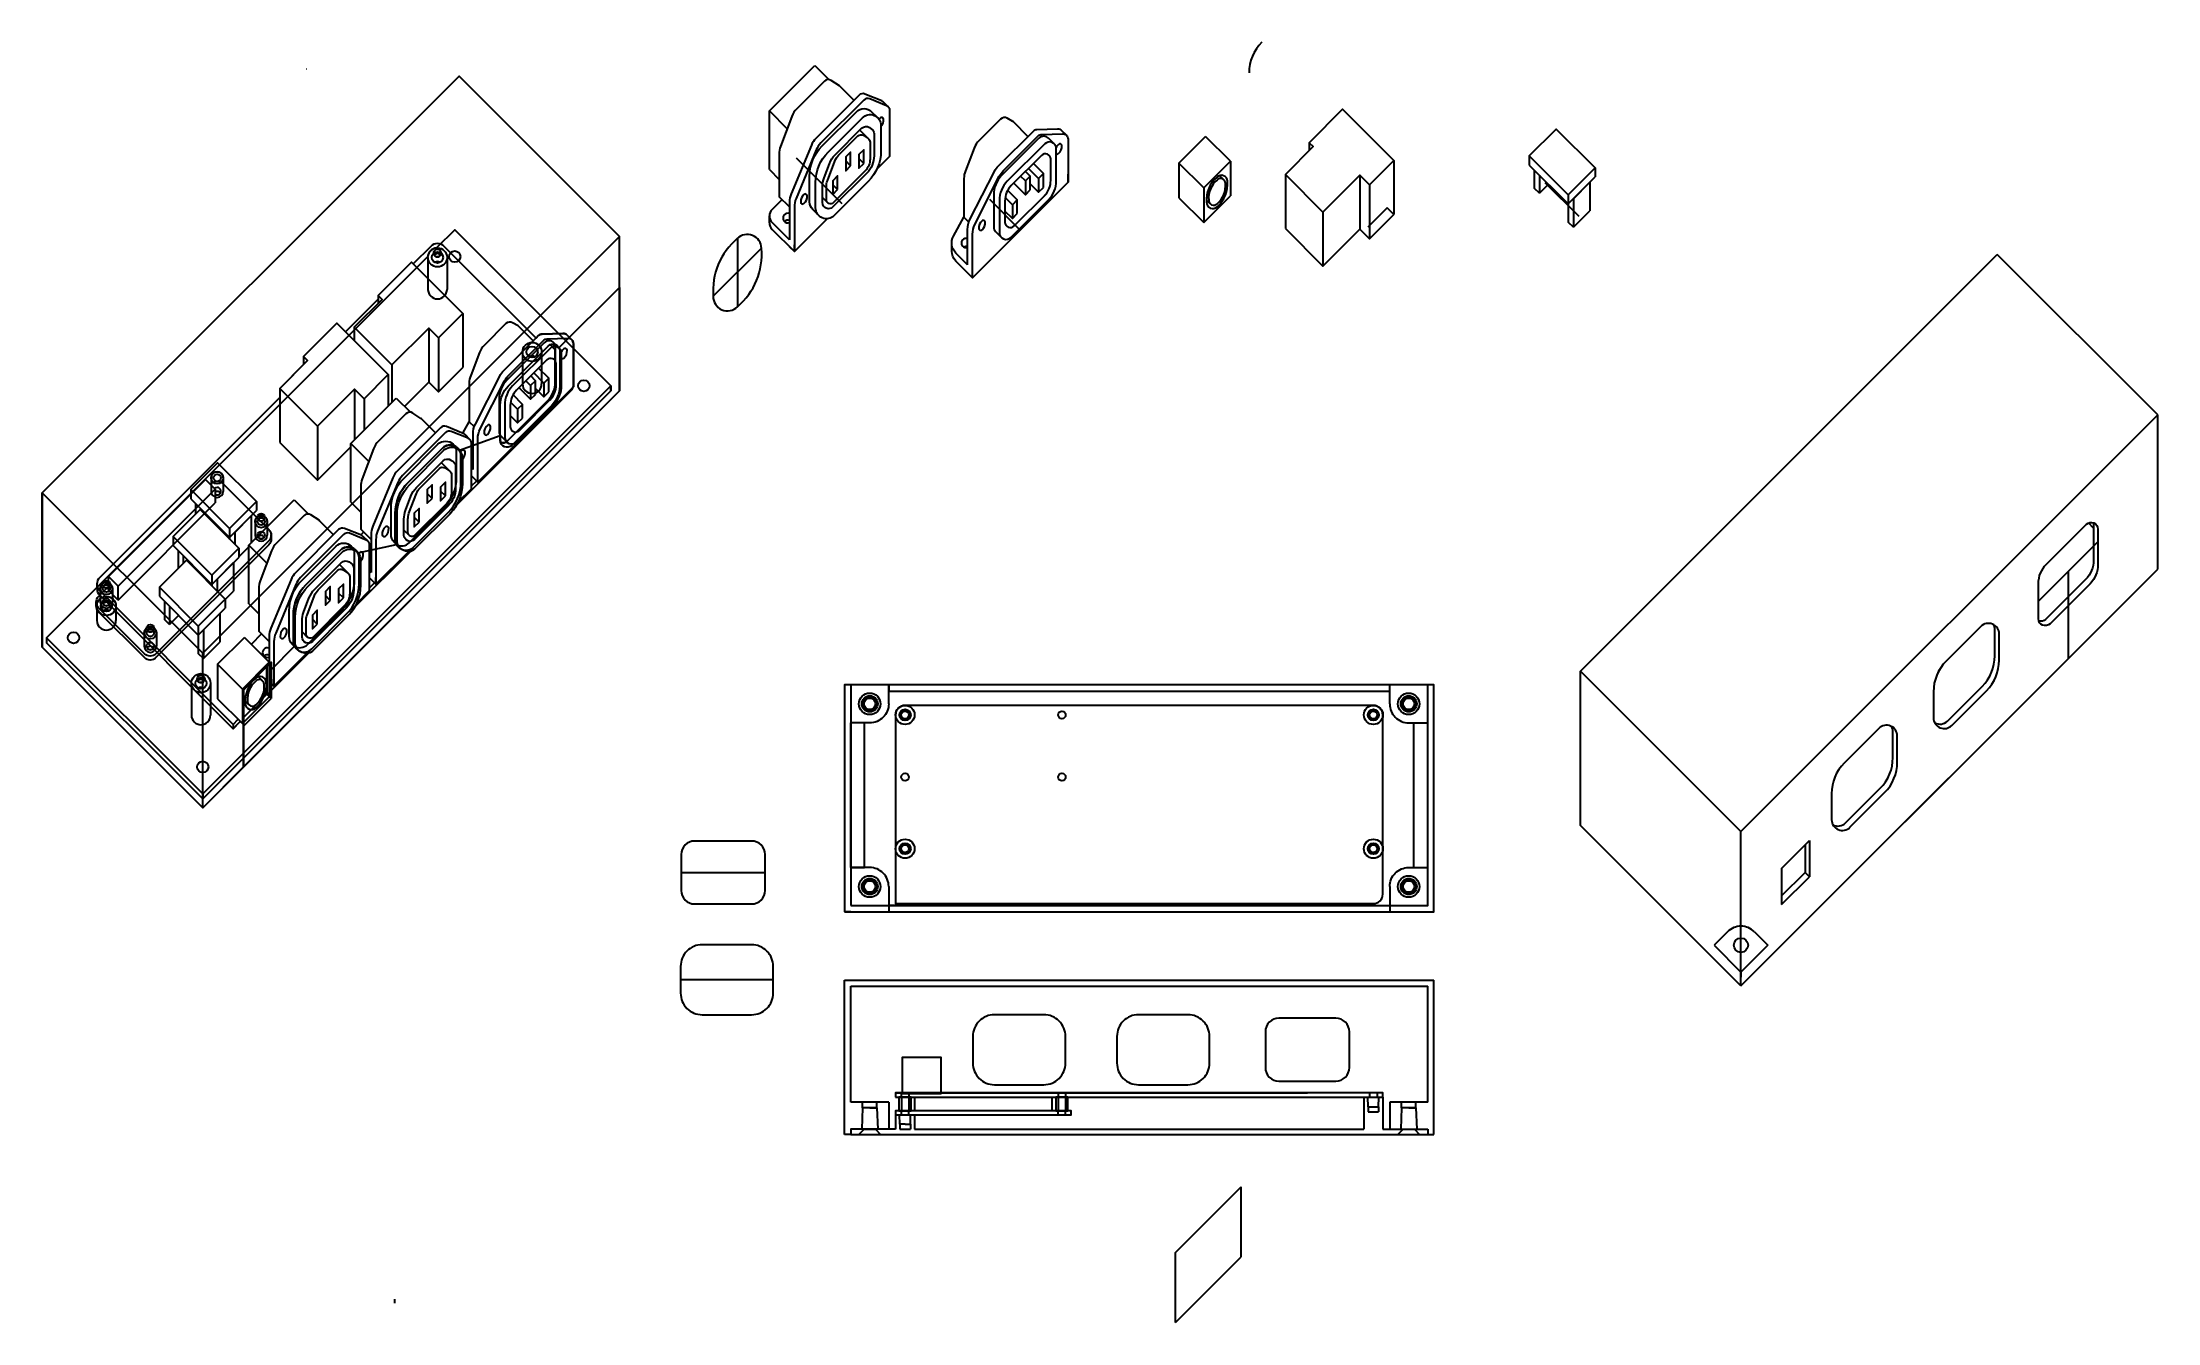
# Model space of a CAD drawing. Header units: inches. Extents: x -2.8 to 28, y -8.7 to 9.9.
import ezdxf

# ---------------------------------------------------------------- set-up
doc = ezdxf.new("R2010")
doc.units = ezdxf.units.IN
doc.header["$MEASUREMENT"] = 0
for name, color, linetype, true_color in [('Back Intersection', 7, 'Continuous', 0x713205), ('Enclosure Bottom Outline', 7, 'Continuous', 0x00175c), ('Enclosure Top', 7, 'Continuous', 0xf2fe9a), ('Enclosure Top Outline', 7, 'Continuous', 0xc0d902), ('Enclosure Top Outline Back', 7, 'Continuous', 0x8a9d02), ('Front Intersection', 7, 'Continuous', 0xdc5004), ('PCB Front', 7, 'Continuous', 0xfac2f4), ('PCB Outline', 7, 'Continuous', 0x750000), ('RPi Outline', 7, 'Continuous', 0x2a0038), ('Spacers', 7, 'Continuous', 0x9ee5fa), ('Spacers Outline', 7, 'Continuous', 0x0ba6d5)]:
    doc.layers.add(name, color=color, linetype=linetype, true_color=true_color)
for name, color, linetype in [('Components', 2, 'Continuous'), ('Enclosure Bottom', 160, 'Continuous'), ('PCB Back', 1, 'Continuous'), ('RPi', 202, 'Continuous')]:
    doc.layers.add(name, color=color, linetype=linetype)

msp = doc.modelspace()

# ---------------------------------------------------------------- linework, layer by layer
at = {"layer": 'Back Intersection'}
msp.add_lwpolyline([(0.15, 0.1), (0.15, -0.621), (0.15, 0.1), (0.491, 0.441), (0.491, 0.841), (0.554, 0.904), (0.554, 0.795), (0.895, 1.138), (0.896, 1.135, 0.331416), (1.082, 1.162), (1.587, 1.667, 0.198912), (1.771, 2.113), (1.771, 2.493, 0.119138), (1.754, 2.564), (1.818, 2.501), (2.381, 2.62, 0.331416), (2.567, 2.647), (3.072, 3.152, 0.198912), (3.256, 3.598), (3.256, 3.978, 0.124309), (3.237, 4.052, -0.009107), (3.242, 4.049), (3.298, 3.993), (3.893, 4.209), (3.893, 4.135, 0.077234), (3.898, 4.105, 0.280454), (3.997, 4.129), (4.58, 4.712, 0.198912), (4.695, 4.99), (4.695, 5.459), (4.621, 5.533, -0.220134), (4.703, 5.532), (4.749, 5.486), (5.63, 6.367), (5.63, 4.859), (0.15, -0.621)], format="xyb", dxfattribs=at)
at = {"layer": 'Components'}
for p, q in [((7.814, 8.939), (8.475, 9.601)), ((8.475, 9.601), (8.681, 9.395)), ((9.047, 9.094), (8.847, 9.294)), ((7.814, 8.939), (8.075, 8.678)), ((7.814, 8.084), (7.814, 8.939)), ((9.548, 8.998), (9.478, 9.068)), ((9.132, 8.659), (9.269, 8.522)), ((9.393, 8.839), (9.305, 8.927)), ((11.583, 8.567), (11.378, 8.773)), ((12.144, 8.584), (12.073, 8.655)), ((9.571, 8.28), (9.571, 8.38)), ((11.967, 8.458), (11.883, 8.541)), ((13.782, 8.178), (14.172, 8.567)), ((14.534, 8.205), (14.172, 8.567)), ((15.68, 8.476), (15.68, 8.36)), ((7.814, 8.084), (7.958, 7.94)), ((8.875, 7.584), (8.21, 8.249)), ((8.998, 8.138), (8.928, 8.209)), ((9.191, 8.174), (9.12, 8.245)), ((11.615, 7.989), (11.547, 8.058)), ((11.737, 7.954), (11.59, 8.101)), ((11.807, 8.025), (11.661, 8.172)), ((12.167, 7.9), (12.167, 8.018)), ((14.144, 7.816), (13.782, 8.178)), ((13.782, 8.178), (13.782, 7.674)), ((14.144, 7.816), (14.534, 8.205)), ((14.534, 8.205), (14.534, 7.701)), ((16.915, 8.215), (16.915, 7.427)), ((18.888, 8.282), (18.888, 8.149)), ((18.888, 8.149), (19.454, 7.584)), ((18.964, 7.808), (18.964, 8.073)), ((19.846, 8.109), (19.846, 7.976)), ((8.809, 7.792), (8.738, 7.863)), ((11.426, 7.643), (11.287, 7.781)), ((11.545, 7.718), (11.376, 7.887)), ((11.545, 7.918), (11.476, 7.987)), ((11.737, 7.754), (11.615, 7.876)), ((14.144, 7.816), (14.144, 7.312)), ((14.441, 7.931), (14.375, 7.997)), ((15.334, 8.014), (15.334, 7.226)), ((16.42, 8.003), (16.42, 7.215)), ((16.561, 7.861), (16.561, 7.073)), ((19.035, 7.738), (18.964, 7.808)), ((19.035, 8.003), (19.035, 7.738)), ((19.035, 7.738), (19.168, 7.87)), ((19.615, 7.398), (19.12, 7.893)), ((19.454, 7.584), (19.846, 7.976)), ((19.454, 7.717), (19.454, 7.584)), ((19.53, 7.66), (19.77, 7.9)), ((19.77, 7.9), (19.77, 7.483)), ((7.815, 7.308), (7.815, 7.408)), ((7.855, 7.503), (7.999, 7.648)), ((8.108, 7.539), (7.958, 7.689)), ((8.108, 7.539), (7.958, 7.689)), ((8.534, 7.413), (8.446, 7.501)), ((8.588, 7.678), (8.663, 7.602)), ((11.471, 7.203), (11.025, 7.649)), ((11.355, 7.372), (11.247, 7.48)), ((11.355, 7.572), (11.251, 7.676)), ((13.782, 7.674), (14.144, 7.312)), ((14.144, 7.312), (14.534, 7.701)), ((14.237, 7.587), (14.184, 7.64)), ((15.882, 7.465), (15.882, 6.677)), ((16.816, 7.526), (16.533, 7.243)), ((16.915, 7.427), (16.816, 7.526)), ((19.459, 7.313), (19.459, 7.589)), ((19.53, 7.66), (19.53, 7.243)), ((19.53, 7.243), (19.77, 7.483)), ((8.108, 7.058), (7.855, 7.312)), ((8.179, 6.888), (7.855, 7.212)), ((10.65, 7.391), (10.722, 7.318)), ((11.195, 7.096), (11.112, 7.18)), ((19.53, 7.243), (19.459, 7.313)), ((6.996, 6.238), (7.703, 6.945)), ((7.35, 7.086), (7.35, 6.086)), ((8.108, 6.958), (8.179, 6.888)), ((8.179, 6.888), (8.108, 6.958)), ((8.179, 6.888), (8.179, 6.988)), ((10.472, 6.896), (10.472, 7.014))]:
    msp.add_line(p, q, dxfattribs=at)
for points in [[(8.847, 9.294, 0.051489), (8.835, 9.304), (8.715, 9.382, 0.35515), (8.616, 9.372), (8.215, 8.971, 0.106686), (8.143, 8.859), (7.978, 8.422, 0.090309), (7.958, 8.311), (7.958, 7.689)], [(9.478, 9.068, 0.100068), (9.452, 9.086), (9.207, 9.185, 0.301643), (9.121, 9.168), (8.495, 8.542, 0.098221), (8.427, 8.44), (8.133, 7.732, 0.098762), (8.108, 7.611), (8.108, 7.058)], [(9.38, 8.088), (9.571, 8.28), (9.571, 8.942, 0.305052), (9.522, 9.015), (9.277, 9.115, 0.301643), (9.192, 9.097), (8.566, 8.472, 0.098221), (8.498, 8.37), (8.203, 7.661, 0.098762), (8.179, 7.54), (8.179, 6.888), (8.658, 7.367)], [(8.446, 7.501, -0.198912), (8.399, 7.612), (8.399, 7.983, -0.198912), (8.584, 8.429), (9.082, 8.927, -0.414214), (9.305, 8.927, -0.414214)], [(9.44, 8.727), (9.44, 8.356, -0.198912), (9.255, 7.911), (8.757, 7.413, -0.668179), (8.488, 7.524), (8.488, 7.895, -0.198912), (8.672, 8.34), (9.171, 8.839, -0.665823), (9.44, 8.728)], [(9.234, 8.031), (8.741, 7.539, -0.668179), (8.588, 7.602), (8.588, 7.836, -0.090309), (8.611, 7.963), (8.689, 8.17, -0.106686), (8.771, 8.298), (9.159, 8.686, -0.35515), (9.272, 8.698), (9.299, 8.68, -0.252993), (9.34, 8.605), (9.34, 8.286, -0.198912), (9.234, 8.031)], [(9.432, 8.836, 0.052585), (9.412, 8.816, 0.052585)], [(9.44, 8.71, 0.22357), (9.479, 8.817, 0.659306), (9.432, 8.836)], [(11.378, 8.773, 0.066556), (11.361, 8.786), (11.279, 8.832, 0.33833), (11.184, 8.82), (10.871, 8.506, 0.104018), (10.8, 8.398), (10.671, 8.066, 0.092971), (10.65, 7.952), (10.65, 7.391)], [(10.704, 6.696), (10.704, 7.213, -0.118087), (10.738, 7.355), (11.095, 8.057, -0.078971), (11.153, 8.137), (11.661, 8.645, -0.190563), (11.714, 8.668), (12.015, 8.678, -0.207289), (12.073, 8.655)], [(11.883, 8.541, 0.414214), (11.743, 8.541), (11.198, 7.996, 0.198912), (11.083, 7.717), (11.083, 7.25, 0.198912), (11.112, 7.18, 0.198912)], [(12.027, 8.451, 0.103171), (11.994, 8.408, 0.103171)], [(11.996, 8.313, 0.321019), (12.028, 8.318, 0.243385), (12.075, 8.432, 0.659306), (12.027, 8.451)], [(11.823, 7.704, 0.198912), (11.915, 7.926), (11.915, 8.235, 0.668179), (11.78, 8.291), (11.339, 7.85, 0.198912), (11.247, 7.628), (11.247, 7.318, 0.668179), (11.382, 7.263), (11.856, 7.736)], [(8.318, 7.722, 0.240938), (8.271, 7.61, 0.676723), (8.318, 7.589, 0.243385), (8.365, 7.703, 0.659306), (8.318, 7.722)], [(12.167, 7.9), (10.775, 6.507), (10.532, 6.75, -0.198912), (10.472, 6.896, -0.198912)], [(14.338, 7.974, 0.240938), (14.185, 7.609, 0.676723), (14.339, 7.543, 0.243385), (14.491, 7.913, 0.659306), (14.337, 7.974)], [(14.338, 7.932, 0.240938), (14.216, 7.64, 0.676723), (14.339, 7.587, 0.243385), (14.461, 7.883, 0.659306), (14.338, 7.932)], [(7.347, 7.078, 0.240938), (6.996, 6.238, 0.676723), (7.35, 6.086, 0.243385), (7.7, 6.936, 0.659306), (7.346, 7.078)], [(10.704, 6.696), (10.532, 6.868, -0.333649), (10.497, 7.114), (10.65, 7.391)], [(10.914, 7.338, 0.240938), (10.867, 7.225, 0.676723), (10.914, 7.205, 0.243385), (10.961, 7.319, 0.659306), (10.913, 7.337)]]:
    msp.add_lwpolyline(points, format="xyb", dxfattribs=at)
for points in [[(16.561, 7.861), (16.915, 8.215), (16.167, 8.963), (15.68, 8.476), (15.738, 8.418), (15.334, 8.014), (15.882, 7.465), (16.42, 8.003)], [(19.454, 7.717), (18.888, 8.282), (19.281, 8.675), (19.846, 8.109)], [(8.998, 8.138), (8.998, 8.338), (8.928, 8.268), (8.928, 8.068)], [(9.191, 8.174), (9.191, 8.374), (9.12, 8.304), (9.12, 8.104)], [(11.807, 7.825), (11.807, 8.025), (11.737, 7.954), (11.737, 7.754)], [(8.809, 7.792), (8.809, 7.992), (8.738, 7.922), (8.738, 7.722)], [(11.615, 7.789), (11.615, 7.989), (11.545, 7.918), (11.545, 7.718)], [(11.426, 7.443), (11.426, 7.643), (11.355, 7.572), (11.355, 7.372)]]:
    msp.add_lwpolyline(points, close=True, dxfattribs=at)
for points in [[(9.282, 8.485), (9.282, 8.236, -0.198912), (9.212, 8.066), (8.748, 7.602, -0.668179), (8.645, 7.645), (8.645, 7.837, -0.090309), (8.661, 7.922), (8.769, 8.208, -0.106686), (8.824, 8.293), (9.106, 8.575, -0.35515), (9.181, 8.583), (9.255, 8.535, -0.252993)], [(11.785, 8.597), (12.085, 8.607, -0.42367), (12.167, 8.528), (12.167, 7.9), (10.775, 6.507), (10.775, 7.142, -0.118087), (10.809, 7.284), (11.165, 7.986, -0.078971), (11.223, 8.066), (11.732, 8.574, -0.190563)], [(11.996, 7.92), (11.996, 8.388, 0.668179), (11.827, 8.458), (11.282, 7.913, 0.198912), (11.166, 7.634), (11.166, 7.166, 0.668179), (11.335, 7.096), (11.88, 7.641, 0.198912)]]:
    msp.add_lwpolyline(points, format="xyb", close=True, dxfattribs=at)
for points in [[(8.661, 7.922), (8.769, 8.208)], [(15.334, 7.226), (15.882, 6.677), (16.42, 7.215), (16.561, 7.073), (16.915, 7.427)]]:
    msp.add_lwpolyline(points, dxfattribs=at)
for centre, radius, start, end in [((7.95, 7.408), 0.135, 135, 225), ((8.083, 7.377), 0.0695, 68.5142, 291.4858), ((7.95, 7.308), 0.135, 180, 225), ((8.083, 7.277), 0.0695, 68.5142, 133.993), ((10.679, 7.014), 0.067, 67.6702, 292.3298), ((10.679, 6.896), 0.067, 67.6702, 118.2855)]:
    msp.add_arc(centre, radius, start, end, dxfattribs=at)
at = {"layer": 'Enclosure Bottom'}
for p, q in [((2.839, 6.804), (2.839, 6.338)), ((3.117, 6.804), (3.117, 6.338)), ((4.218, 5.426), (4.218, 4.96)), ((4.496, 5.426), (4.496, 4.96)), ((5.503, 4.934), (5.503, 4.859)), ((-0.443, -1.086), (5.503, 4.859)), ((0.469, 4.448), (-2.717, 1.263)), ((-1.986, 1.725), (-1.986, 1.513)), ((-1.708, 1.725), (-1.708, 1.513)), ((-2.717, 1.263), (-2.717, 1.188)), ((-2.717, 1.188), (-0.443, -1.086)), ((-0.607, 0.6), (-0.607, 0.134)), ((-0.329, 0.6), (-0.329, 0.134)), ((13.505, 0.576), (9, 0.576)), ((-0.443, -1.011), (-0.443, -1.086)), ((9.654, -2.64), (9.554, -2.64)), ((16.477, -5.434), (16.477, -5.9)), ((16.477, -5.434), (16.755, -5.434)), ((16.539, -5.571), (16.534, -5.434)), ((16.693, -5.571), (16.697, -5.434)), ((16.755, -5.434), (16.755, -5.9)), ((9.653, -5.688), (9.653, -5.9)), ((9.653, -5.688), (9.931, -5.688)), ((9.715, -5.825), (9.71, -5.688)), ((9.792, -5.825), (9.715, -5.825)), ((9.715, -5.825), (9.715, -5.9)), ((9.792, -5.825), (9.869, -5.825)), ((9.869, -5.825), (9.873, -5.688)), ((9.869, -5.825), (9.869, -5.9)), ((9.931, -5.688), (9.931, -5.9)), ((16.539, -5.571), (16.539, -5.646)), ((16.539, -5.571), (16.693, -5.571)), ((16.539, -5.646), (16.693, -5.646)), ((16.693, -5.571), (16.693, -5.646)), ((9.194, -5.9), (9.119, -5.975)), ((9.119, -5.975), (9.434, -5.975)), ((9.119, -5.975), (9.434, -5.975)), ((9.194, -5.9), (9.359, -5.9)), ((9.359, -5.9), (9.434, -5.975)), ((9.715, -5.9), (9.869, -5.9)), ((9.931, -5.9), (16.477, -5.9)), ((16.755, -5.9), (17.408, -5.9)), ((17.048, -5.9), (16.973, -5.975)), ((16.973, -5.975), (17.288, -5.975)), ((17.213, -5.9), (17.288, -5.975)), ((17.408, -5.9), (17.408, -5.975))]:
    msp.add_line(p, q, dxfattribs=at)
for points in [[(2.84, 6.819), (-2.717, 1.263), (-0.443, -1.011), (5.503, 4.934), (3.229, 7.208), (2.964, 6.943)], [(9.653, -5.9), (9, -5.9), (9, -5.975), (17.408, -5.975)]]:
    msp.add_lwpolyline(points, dxfattribs=at)
msp.add_lwpolyline([(9, -2.64), (17.408, -2.64), (17.408, 0.576), (9, 0.576)], close=True, dxfattribs=at)
for centre, radius in [((2.978, 6.804), 0.139), ((2.978, 6.804), 0.0815), ((3.229, 6.816), 0.0825), ((4.357, 5.426), 0.139), ((4.357, 5.426), 0.0815), ((5.111, 4.934), 0.0825), ((-1.847, 1.725), 0.139), ((-1.847, 1.725), 0.0815), ((-2.325, 1.263), 0.0825), ((-0.468, 0.6), 0.139), ((-0.468, 0.6), 0.0815), ((9.277, 0.299), 0.157), ((9.277, 0.299), 0.0825), ((17.131, 0.299), 0.157), ((17.131, 0.299), 0.0825), ((9.792, 0.138), 0.139), ((9.792, 0.138), 0.0815), ((9.792, 0.138), 0.077), ((9.792, 0.138), 0.076), ((16.616, 0.138), 0.139), ((16.616, 0.138), 0.0815), ((16.616, 0.138), 0.077), ((-0.443, -0.62), 0.0825), ((9.792, -1.812), 0.139), ((9.792, -1.812), 0.0815), ((9.792, -1.812), 0.077), ((16.616, -1.812), 0.139), ((16.616, -1.812), 0.0815), ((16.616, -1.812), 0.077), ((9.277, -2.363), 0.157), ((9.277, -2.363), 0.0825), ((17.131, -2.363), 0.157), ((17.131, -2.363), 0.0825)]:
    msp.add_circle(centre, radius, dxfattribs=at)
for centre, radius, start, end in [((2.978, 6.667), 0.077, 58.8487, 121.1513), ((2.978, 6.338), 0.139, 180, 360), ((4.357, 5.289), 0.077, 58.8487, 121.1513), ((4.357, 4.96), 0.139, 180, 360), ((-1.847, 1.588), 0.077, 58.8487, 121.1513), ((-1.847, 1.513), 0.139, 180, 0), ((-0.468, 0.463), 0.077, 58.8487, 121.1513), ((-0.468, 0.134), 0.139, 180, 360)]:
    msp.add_arc(centre, radius, start, end, dxfattribs=at)
at = {"layer": 'Enclosure Bottom Outline'}
msp.add_line((0.469, 4.448), (-2.717, 1.263), dxfattribs=at)
msp.add_lwpolyline([(-0.443, -1.086), (5.503, 4.859), (5.503, 4.934), (3.229, 7.208), (2.964, 6.943, 0.353274), (2.84, 6.819), (-2.717, 1.263), (-2.717, 1.188)], format="xyb", close=True, dxfattribs=at)
for centre in [(3.229, 6.816), (5.111, 4.934), (-2.325, 1.263), (-0.443, -0.62)]:
    msp.add_circle(centre, 0.0825, dxfattribs=at)
at = {"layer": 'Enclosure Top'}
for p, q in [((-2.78, 3.374), (3.292, 9.447)), ((5.63, 7.109), (3.292, 9.447)), ((-0.443, 1.036), (5.63, 7.109)), ((5.63, 4.859), (5.63, 7.109)), ((19.635, 0.776), (25.708, 6.848)), ((28.045, 4.511), (25.708, 6.848)), ((4.695, 5.459), (4.621, 5.533)), ((-0.443, -1.214), (5.63, 4.859)), ((21.972, -1.562), (28.045, 4.511)), ((28.045, 2.261), (28.045, 4.511)), ((4.326, 3.555), (-0.443, -1.214)), ((-0.443, 1.036), (-2.78, 3.374)), ((-2.78, 1.124), (-2.78, 3.374)), ((27.11, 2.86), (27.036, 2.935)), ((21.972, -3.812), (28.045, 2.261)), ((-0.443, -1.214), (-2.78, 1.124)), ((-0.443, -1.214), (-0.443, 1.036)), ((0.15, 0.5), (0.554, 0.904)), ((0.491, 0.841), (0.491, 0.441)), ((0.554, 0.904), (0.554, 0.377)), ((21.972, -1.562), (19.635, 0.776)), ((19.635, -1.474), (19.635, 0.776)), ((0.15, 0.5), (0.15, -0.027)), ((0.15, 0.1), (0.491, 0.441)), ((0.15, -0.027), (0.554, 0.377)), ((0.554, 0.377), (0.491, 0.441)), ((9.554, 0.576), (9.277, 0.576)), ((9.554, 0.299), (9.554, 0.576)), ((9.554, 0.576), (9.554, 0.486)), ((9.554, 0.486), (16.854, 0.486)), ((16.854, 0.299), (16.854, 0.576)), ((17.498, 0.576), (17.408, 0.576)), ((9, -2.086), (9, 0.022)), ((9.2, -2.086), (9.2, 0.022)), ((17.208, -2.086), (17.208, 0.022)), ((17.408, -2.086), (17.408, 0.022)), ((-0.443, -1.011), (-0.443, -1.086)), ((21.972, -3.812), (19.635, -1.474)), ((21.972, -3.812), (21.972, -1.562)), ((22.565, -2.098), (22.97, -1.694)), ((22.906, -1.758), (22.906, -2.157)), ((22.97, -1.694), (22.97, -2.221)), ((9, -2.086), (9.2, -2.086)), ((22.565, -2.098), (22.565, -2.625)), ((22.565, -2.498), (22.906, -2.157)), ((22.97, -2.221), (22.906, -2.157)), ((6.528, -2.158), (7.752, -2.158)), ((9.554, -2.363), (9.554, -2.64)), ((16.854, -2.363), (16.854, -2.64)), ((22.565, -2.625), (22.97, -2.221)), ((9, -2.73), (8.91, -2.73)), ((9.554, -2.64), (16.854, -2.64)), ((9.554, -2.64), (9.554, -2.73)), ((16.854, -2.64), (16.854, -2.73)), ((22.168, -3.022), (22.364, -3.218)), ((21.581, -3.218), (21.972, -3.61)), ((22.364, -3.218), (21.972, -3.61)), ((21.972, -3.61), (21.972, -3.685)), ((7.871, -3.721), (6.521, -3.721)), ((8.91, -5.975), (8.91, -3.725)), ((8.91, -3.725), (17.498, -3.725)), ((9, -5.503), (9, -3.815)), ((9, -3.815), (17.408, -3.815)), ((17.408, -5.503), (17.408, -3.815)), ((17.498, -5.975), (17.498, -3.725)), ((9.554, -5.503), (9, -5.503)), ((9.172, -5.589), (9.172, -5.503)), ((9.381, -5.589), (9.381, -5.503)), ((9.554, -5.503), (9.554, -5.9)), ((9.654, -5.371), (11.454, -5.371)), ((9.654, -5.371), (13.554, -5.371)), ((9.654, -5.371), (15.654, -5.371)), ((9.654, -5.371), (10.034, -5.371)), ((17.408, -5.503), (16.854, -5.503)), ((16.854, -5.503), (16.854, -5.9)), ((17.026, -5.589), (17.026, -5.503)), ((17.235, -5.589), (17.235, -5.503)), ((9.172, -5.589), (9.16, -5.9)), ((9.277, -5.589), (9.172, -5.589)), ((9.381, -5.589), (9.172, -5.589)), ((9.277, -5.589), (9.381, -5.589)), ((9.381, -5.589), (9.394, -5.9)), ((17.026, -5.589), (17.014, -5.9)), ((17.131, -5.589), (17.026, -5.589)), ((17.235, -5.589), (17.026, -5.589)), ((17.131, -5.589), (17.235, -5.589)), ((17.235, -5.589), (17.248, -5.9)), ((9, -5.975), (8.91, -5.975)), ((9.554, -5.9), (9, -5.9)), ((9, -5.9), (9, -5.975)), ((9, -5.975), (17.408, -5.975)), ((16.854, -5.9), (17.131, -5.9)), ((16.854, -5.9), (17.408, -5.9)), ((17.408, -5.9), (17.408, -5.975)), ((17.408, -5.975), (17.498, -5.975)), ((13.732, -7.698), (14.689, -6.741)), ((14.689, -7.761), (14.689, -6.741)), ((13.732, -8.718), (13.732, -7.698)), ((13.732, -8.718), (14.689, -7.761))]:
    msp.add_line(p, q, dxfattribs=at)
for points in [[(3.893, 4.135), (3.893, 4.652, -0.198912), (4.009, 4.93), (4.592, 5.513, -0.668179), (4.759, 5.444), (4.759, 4.927, -0.198912), (4.643, 4.648), (4.061, 4.065, -0.668179)], [(3.052, 4.025), (2.547, 3.52, 0.198912), (2.362, 3.075), (2.362, 2.695, 0.668179), (2.63, 2.584), (3.135, 3.088, 0.198912), (3.32, 3.534), (3.32, 3.914, 0.668179)], [(26.308, 1.536), (26.308, 2.053, -0.198912), (26.424, 2.332), (27.007, 2.915, -0.668179), (27.174, 2.845), (27.174, 2.328, -0.198912), (27.059, 2.05), (26.476, 1.467, -0.668179)], [(1.567, 2.54), (1.062, 2.035, 0.198912), (0.878, 1.59), (0.878, 1.21, 0.668179), (1.146, 1.099), (1.65, 1.604, 0.198912), (1.835, 2.049), (1.835, 2.429, 0.668179)], [(25.467, 1.426), (24.962, 0.922, 0.198912), (24.778, 0.476), (24.778, 0.096, 0.668179), (25.046, -0.015), (25.55, 0.49, 0.198912), (25.735, 0.935), (25.735, 1.315, 0.668179)], [(23.982, -0.058), (23.477, -0.563, 0.198912), (23.293, -1.009), (23.293, -1.389, 0.668179), (23.561, -1.5), (24.066, -0.995, 0.198912), (24.25, -0.55), (24.25, -0.169, 0.668179)], [(6.725, -2.617), (7.555, -2.617, 0.414214), (7.752, -2.42), (7.752, -1.897, 0.414214), (7.555, -1.7), (6.725, -1.7, 0.414214), (6.528, -1.897), (6.528, -2.42, 0.414214)], [(6.836, -4.231), (7.556, -4.231, 0.414214), (7.871, -3.916), (7.871, -3.526, 0.414214), (7.556, -3.211), (6.836, -3.211, 0.414214), (6.521, -3.526), (6.521, -3.916, 0.414214)], [(11.094, -5.251), (11.814, -5.251, 0.414214), (12.129, -4.936), (12.129, -4.546, 0.414214), (11.814, -4.231), (11.094, -4.231, 0.414214), (10.779, -4.546), (10.779, -4.936, 0.414214)], [(13.194, -5.251), (13.914, -5.251, 0.414214), (14.229, -4.936), (14.229, -4.546, 0.414214), (13.914, -4.231), (13.194, -4.231, 0.414214), (12.879, -4.546), (12.879, -4.936, 0.414214)], [(15.239, -5.199), (16.069, -5.199, 0.414214), (16.266, -5.002), (16.266, -4.479, 0.414214), (16.069, -4.282), (15.239, -4.282, 0.414214), (15.042, -4.479), (15.042, -5.002, 0.414214)]]:
    msp.add_lwpolyline(points, format="xyb", close=True, dxfattribs=at)
for points in [[(4.691, 5.537, -0.077234), (4.695, 5.507), (4.695, 4.99, -0.198912), (4.58, 4.712), (3.997, 4.129, -0.280454), (3.898, 4.105, -0.280454)], [(2.381, 2.62, 0.331416), (2.567, 2.647), (3.072, 3.152, 0.198912), (3.256, 3.598), (3.256, 3.978, 0.124309), (3.237, 4.052, 0.124309)], [(27.106, 2.939, -0.077234), (27.11, 2.909), (27.11, 2.392, -0.198912), (26.995, 2.113), (26.412, 1.53, -0.280454), (26.313, 1.506, -0.280454)], [(0.896, 1.135, 0.331416), (1.082, 1.162), (1.587, 1.667, 0.198912), (1.771, 2.113), (1.771, 2.493, 0.124309), (1.752, 2.567, 0.124309)], [(24.796, 0.022, 0.331416), (24.982, 0.049), (25.487, 0.554, 0.198912), (25.671, 0.999), (25.671, 1.379, 0.124309), (25.653, 1.454, 0.124309)], [(9.554, 0.299, -0.414214), (9.277, 0.022), (9, 0.022)], [(16.854, 0.299, 0.414214), (17.131, 0.022), (17.408, 0.022)], [(23.311, -1.463, 0.331416), (23.497, -1.436), (24.002, -0.931, 0.198912), (24.186, -0.486), (24.186, -0.106, 0.124309), (24.168, -0.031, 0.124309)], [(9.554, -2.363, 0.414214), (9.277, -2.086), (9, -2.086)], [(16.854, -2.363, -0.414214), (17.131, -2.086), (17.408, -2.086)], [(22.168, -3.022, 0.414214), (21.777, -3.022), (21.581, -3.218)]]:
    msp.add_lwpolyline(points, format="xyb", dxfattribs=at)
for points in [[(8.91, -2.73), (17.498, -2.73), (17.498, 0.576), (8.91, 0.576)], [(9.748, -5.381), (10.32, -5.381), (10.32, -4.854), (9.748, -4.854)]]:
    msp.add_lwpolyline(points, close=True, dxfattribs=at)
for centre, radius in [((9.277, 0.299), 0.117), ((9.277, 0.299), 0.104), ((17.131, 0.299), 0.117), ((17.131, 0.299), 0.104), ((9.277, -2.363), 0.117), ((9.277, -2.363), 0.104), ((17.131, -2.363), 0.117), ((17.131, -2.363), 0.104), ((21.972, -3.218), 0.104)]:
    msp.add_circle(centre, radius, dxfattribs=at)
for centre in [(2.992, 3.075), (25.408, 0.476)]:
    msp.add_arc(centre, 0.63, 135, 180, dxfattribs=at)
at = {"layer": 'Enclosure Top Outline'}
for p, q in [((-2.78, 3.374), (3.292, 9.447)), ((5.63, 7.109), (3.292, 9.447)), ((5.63, 4.859), (5.63, 7.109)), ((-0.443, -1.214), (5.63, 4.859)), ((4.326, 3.555), (-0.443, -1.214)), ((-2.78, 1.124), (-2.78, 3.374)), ((-0.443, -1.214), (-2.78, 1.124))]:
    msp.add_line(p, q, dxfattribs=at)
for points in [[(3.893, 4.209), (3.893, 4.652, -0.198912), (4.009, 4.93), (4.592, 5.513, -0.091137), (4.621, 5.533)], [(3.237, 4.052, 0.331416), (3.052, 4.025), (2.547, 3.52, 0.198912), (2.362, 3.075), (2.362, 2.695, 0.119138), (2.38, 2.623, 0.119138)], [(1.754, 2.564, 0.005095), (1.752, 2.567, 0.331416), (1.567, 2.54), (1.062, 2.035, 0.198912), (0.878, 1.59), (0.878, 1.21, 0.119138), (0.895, 1.138, 0.119138)]]:
    msp.add_lwpolyline(points, format="xyb", dxfattribs=at)
msp.add_lwpolyline([(0.491, 0.841), (0.15, 0.5), (0.15, 0.1)], dxfattribs=at)
msp.add_arc((2.992, 3.075), 0.63, 135, 180, dxfattribs=at)
at = {"layer": 'Enclosure Top Outline Back'}
for points in [[(4.621, 5.533), (4.695, 5.459), (4.695, 4.99, -0.198912), (4.58, 4.712), (3.997, 4.129, -0.280454), (3.898, 4.105, -0.077234), (3.893, 4.135), (3.893, 4.209)], [(2.381, 2.62, 0.331416), (2.567, 2.647), (3.072, 3.152, 0.198912), (3.256, 3.598), (3.256, 3.978, 0.124309), (3.237, 4.052)], [(0.895, 1.138, 0.005095), (0.896, 1.135, 0.331416), (1.082, 1.162), (1.587, 1.667, 0.198912), (1.771, 2.113), (1.771, 2.493, 0.119138), (1.754, 2.564, 0.119138)]]:
    msp.add_lwpolyline(points, format="xyb", dxfattribs=at)
at = {"layer": 'Front Intersection'}
for p, q in [((26.308, 1.795), (27.174, 2.66)), ((26.741, 2.227), (26.741, 0.957)), ((26.741, 0.957), (21.972, -3.812))]:
    msp.add_line(p, q, dxfattribs=at)
msp.add_lwpolyline([(5.63, 6.349), (5.63, 7.109), (3.292, 9.447), (-2.78, 3.374), (-2.78, 1.124), (-0.443, -1.214), (0.15, -0.621), (0.15, 0.5), (0.554, 0.904), (0.554, 0.795), (0.895, 1.138, -0.119138), (0.878, 1.21), (0.878, 1.59, -0.198912), (1.062, 2.035), (1.567, 2.54, -0.32577), (1.75, 2.569), (1.818, 2.501), (2.38, 2.623, -0.119138), (2.362, 2.695), (2.362, 3.075, -0.198912), (2.547, 3.52), (3.052, 4.025, -0.341553), (3.242, 4.049), (3.298, 3.993), (3.893, 4.209), (3.893, 4.652, -0.198912), (4.009, 4.93), (4.592, 5.513, -0.317644), (4.703, 5.532), (4.749, 5.486), (5.63, 6.367)], format="xyb", dxfattribs=at)
msp.add_arc((15.435, 9.493), 0.63, 135, 180, dxfattribs=at)
at = {"layer": 'PCB Back'}
for p, q in [((2.112, 6.249), (2.112, 6.133)), ((3.347, 5.987), (3.347, 5.199)), ((1.766, 5.787), (1.766, 5.593)), ((2.852, 5.775), (2.852, 4.987)), ((2.993, 5.634), (2.993, 4.846)), ((4.375, 5.587), (4.17, 5.792)), ((4.935, 5.603), (4.865, 5.674)), ((1.027, 5.358), (1.027, 5.242)), ((2.262, 5.096), (2.262, 4.64)), ((2.314, 5.238), (2.314, 4.692)), ((4.959, 4.919), (4.959, 5.037)), ((4.963, 4.957), (4.963, 5.02)), ((0.681, 4.896), (0.681, 4.108)), ((1.716, 4.093), (2.377, 4.755)), ((1.767, 4.884), (1.767, 4.145)), ((1.908, 4.743), (1.908, 4.286)), ((2.377, 4.755), (2.583, 4.549)), ((1.23, 4.347), (1.23, 3.559)), ((2.949, 4.248), (2.749, 4.448)), ((3.441, 4.41), (3.514, 4.338)), ((1.716, 4.093), (1.977, 3.832)), ((1.716, 3.238), (1.716, 4.093)), ((3.451, 4.152), (3.38, 4.222)), ((-0.618, 3.42), (-0.618, 3.287)), ((3.474, 3.434), (3.474, 3.534)), ((-0.618, 3.287), (-0.052, 2.721)), ((-0.542, 3.072), (-0.542, 3.211)), ((-0.471, 3.14), (-0.471, 3.12)), ((-0.052, 2.721), (0.34, 3.114)), ((0.231, 2.609), (0.892, 3.27)), ((0.34, 3.247), (0.34, 3.114)), ((0.892, 3.27), (1.098, 3.064)), ((1.716, 3.238), (1.86, 3.094)), ((-0.348, 2.998), (-0.338, 3.008)), ((-0.052, 2.854), (-0.052, 2.721)), ((0.024, 2.797), (0.264, 3.038)), ((0.024, 2.797), (0.024, 2.625)), ((0.264, 3.038), (0.264, 2.642)), ((1.464, 2.763), (1.265, 2.963)), ((1.859, 2.759), (1.901, 2.802)), ((2.011, 2.693), (1.86, 2.843)), ((2.011, 2.693), (1.86, 2.843)), ((-0.874, 2.739), (-0.874, 2.606)), ((-0.874, 2.606), (-0.309, 2.04)), ((-0.798, 2.273), (-0.798, 2.53)), ((-0.047, 2.696), (-0.047, 2.726)), ((0.084, 2.44), (0.231, 2.587)), ((0.084, 2.566), (0.084, 2.433)), ((0.231, 2.609), (0.492, 2.347)), ((0.231, 1.754), (0.231, 2.609)), ((1.966, 2.667), (1.895, 2.738)), ((-0.728, 2.459), (-0.728, 2.344)), ((-0.606, 2.316), (-0.595, 2.327)), ((-0.309, 2.04), (0.084, 2.433)), ((-0.309, 2.173), (-0.309, 2.04)), ((-0.233, 2.116), (0.008, 2.357)), ((0.008, 2.357), (0.008, 1.94)), ((2.011, 2.212), (1.989, 2.234)), ((-1.985, 2.042), (-1.985, 1.979)), ((-1.073, 1.999), (-1.073, 1.866)), ((-1.073, 1.866), (-0.507, 1.3)), ((-0.303, 2.014), (-0.303, 2.045)), ((-0.233, 2.116), (-0.233, 1.943)), ((-0.115, 1.817), (0.008, 1.94)), ((2.081, 2.042), (1.989, 2.134)), ((1.989, 1.949), (1.989, 2.049)), ((2.011, 2.112), (2.081, 2.042)), ((2.081, 2.042), (2.011, 2.112)), ((2.081, 2.042), (2.081, 2.142)), ((-0.997, 1.525), (-0.997, 1.789)), ((-0.926, 1.719), (-0.926, 1.454)), ((-0.926, 1.454), (-0.794, 1.586)), ((-0.507, 1.3), (-0.115, 1.692)), ((-0.431, 1.376), (-0.191, 1.616)), ((-0.191, 1.616), (-0.191, 1.199)), ((-0.115, 1.825), (-0.115, 1.692)), ((0.231, 1.754), (0.375, 1.609)), ((-0.926, 1.454), (-0.997, 1.525)), ((-0.507, 1.433), (-0.507, 1.3)), ((-0.502, 1.03), (-0.502, 1.305)), ((-0.431, 1.376), (-0.431, 0.959)), ((-0.225, 0.877), (0.164, 1.267)), ((0.526, 0.905), (0.164, 1.267)), ((0.272, 1.172), (0.416, 1.317)), ((0.526, 1.208), (0.375, 1.358)), ((0.526, 1.208), (0.375, 1.358)), ((-0.431, 0.959), (-0.502, 1.03)), ((-0.431, 0.959), (-0.191, 1.199)), ((0.137, 0.515), (-0.225, 0.877)), ((-0.225, 0.877), (-0.225, 0.373)), ((0.137, 0.515), (0.526, 0.905)), ((0.433, 0.63), (0.367, 0.696)), ((0.526, 0.905), (0.526, 0.401)), ((0.526, 0.628), (0.596, 0.557)), ((0.596, 0.557), (0.526, 0.628)), ((0.596, 0.557), (0.526, 0.627)), ((0.596, 0.557), (0.596, 0.657)), ((-0.225, 0.373), (0.137, 0.011)), ((0.137, 0.515), (0.137, 0.011)), ((0.137, 0.011), (0.526, 0.401)), ((0.23, 0.286), (0.177, 0.339)), ((0, 0), (0, -0.063)), ((9.737, -5.371), (9.737, -5.434)), ((9.847, -5.371), (9.847, -5.434)), ((12.022, -5.371), (12.022, -5.434)), ((12.132, -5.371), (12.132, -5.434)), ((16.561, -5.371), (16.561, -5.434)), ((16.671, -5.371), (16.671, -5.434))]:
    msp.add_line(p, q, dxfattribs=at)
for points in [[(4.415, 5.626), (3.076, 6.965, 0.414214), (2.881, 6.965), (2.625, 6.709)], [(4.17, 5.792, 0.066556), (4.153, 5.805), (4.071, 5.852, 0.33833), (3.976, 5.839), (3.662, 5.525, 0.104018), (3.592, 5.417), (3.462, 5.085, 0.092971), (3.441, 4.972), (3.441, 4.41)], [(3.496, 3.715), (3.496, 4.232, -0.118087), (3.53, 4.374), (3.886, 5.076, -0.078971), (3.944, 5.156), (4.452, 5.664, -0.190563), (4.506, 5.687), (4.806, 5.697, -0.207289), (4.865, 5.674)], [(4.819, 5.471, 0.103171), (4.785, 5.427, 0.103171)], [(4.787, 5.332, 0.321019), (4.819, 5.338, 0.243385), (4.866, 5.452, 0.659306), (4.819, 5.471)], [(3.256, 3.193), (4.923, 4.86, 0.198912), (4.963, 4.957)], [(4.959, 4.985, 0.131079), (4.959, 5.056)], [(0.681, 4.765), (-1.944, 2.14, 0.414214), (-1.944, 1.944), (0, 0), (0.074, 0.074)], [(2.749, 4.448, 0.051489), (2.737, 4.458), (2.618, 4.536, 0.35515), (2.519, 4.526), (2.117, 4.125, 0.106686), (2.045, 4.013), (1.881, 3.576, 0.090309), (1.86, 3.465), (1.86, 2.843)], [(3.38, 4.222, 0.100068), (3.354, 4.24), (3.109, 4.339, 0.301643), (3.023, 4.322), (2.397, 3.696, 0.098221), (2.329, 3.594), (2.035, 2.886, 0.098762), (2.011, 2.765), (2.011, 2.212)], [(3.705, 4.357, 0.240938), (3.658, 4.244, 0.676723), (3.706, 4.224, 0.243385), (3.752, 4.338, 0.659306), (3.705, 4.357)], [(3.282, 3.242), (3.474, 3.434), (3.474, 4.096, 0.305052), (3.424, 4.169), (3.18, 4.269, 0.301643), (3.094, 4.251), (2.468, 3.626, 0.098221), (2.4, 3.524), (2.105, 2.815, 0.098762), (2.081, 2.694), (2.081, 2.042), (2.561, 2.521)], [(3.334, 3.99, 0.052585), (3.315, 3.97, 0.052585)], [(3.342, 3.864, 0.22357), (3.381, 3.971, 0.659306), (3.334, 3.99)], [(1.265, 2.963, 0.051489), (1.252, 2.973), (1.133, 3.051, 0.35515), (1.034, 3.041), (0.632, 2.64, 0.106686), (0.56, 2.528), (0.396, 2.091, 0.090309), (0.375, 1.98), (0.375, 1.358)], [(1.895, 2.738, 0.100068), (1.869, 2.755), (1.624, 2.854, 0.301643), (1.538, 2.837), (0.913, 2.211, 0.098221), (0.844, 2.109), (0.55, 1.401, 0.098762), (0.526, 1.28), (0.526, 0.905)], [(1.797, 1.757), (1.989, 1.949), (1.989, 2.611, 0.305052), (1.94, 2.684), (1.695, 2.784, 0.301643), (1.609, 2.766), (0.983, 2.141, 0.098221), (0.915, 2.039), (0.621, 1.33, 0.098762), (0.596, 1.209), (0.596, 0.557), (1.076, 1.036)], [(2.22, 2.876, 0.240938), (2.173, 2.764, 0.676723), (2.221, 2.743, 0.243385), (2.268, 2.857, 0.659306), (2.22, 2.876)], [(1.849, 2.505, 0.052585), (1.83, 2.485, 0.052585)], [(1.857, 2.379, 0.22357), (1.896, 2.486, 0.659306), (1.849, 2.505)], [(-1.985, 1.979, 0.198912), (-1.944, 1.881), (0, -0.063), (0.074, 0.011)], [(0.735, 1.391, 0.240938), (0.688, 1.279, 0.676723), (0.736, 1.258, 0.243385), (0.783, 1.372, 0.659306), (0.735, 1.391)], [(0.33, 0.674, 0.240938), (0.178, 0.308, 0.676723), (0.332, 0.242, 0.243385), (0.484, 0.612, 0.659306), (0.33, 0.673)], [(0.331, 0.631, 0.240938), (0.209, 0.339, 0.676723), (0.332, 0.286, 0.243385), (0.453, 0.582, 0.659306), (0.33, 0.631)]]:
    msp.add_lwpolyline(points, format="xyb", dxfattribs=at)
for points in [[(2.993, 5.634), (3.347, 5.987), (2.599, 6.735), (2.112, 6.249), (2.17, 6.191), (1.766, 5.787), (2.314, 5.238), (2.852, 5.775)], [(1.908, 4.743), (2.262, 5.096), (1.514, 5.845), (1.027, 5.358), (1.085, 5.3), (0.681, 4.896), (1.23, 4.347), (1.767, 4.884)], [(-0.052, 2.854), (-0.618, 3.42), (-0.225, 3.812), (0.34, 3.247)], [(-0.309, 2.173), (-0.874, 2.739), (-0.482, 3.131), (0.084, 2.566)], [(-0.507, 1.433), (-1.073, 1.999), (-0.681, 2.391), (-0.115, 1.825)], [(9.654, -5.434), (16.754, -5.434), (16.754, -5.371), (9.654, -5.371)]]:
    msp.add_lwpolyline(points, close=True, dxfattribs=at)
for points in [[(2.112, 6.196), (1.637, 5.721)], [(2.498, 4.634), (2.852, 4.987), (2.993, 4.846), (3.347, 5.199)], [(4.959, 4.919), (3.566, 3.527), (3.474, 3.619)], [(3.348, 4.242), (3.441, 4.41)], [(0.681, 4.108), (1.23, 3.559), (1.716, 4.045)], [(3.496, 3.715), (3.474, 3.737)], [(3.474, 3.474), (3.546, 3.546)], [(1.771, 1.708), (2.589, 2.526)], [(1.078, 1.591), (1.186, 1.877)], [(1.989, 1.989), (2.062, 2.062)], [(0.526, 0.463), (1.104, 1.041)], [(0.526, 0.526), (0.577, 0.577)], [(0.074, 0.011), (0.105, 0.042)]]:
    msp.add_lwpolyline(points, dxfattribs=at)
for points in [[(4.577, 5.617), (4.877, 5.626, -0.42367), (4.959, 5.547), (4.959, 4.919), (3.566, 3.527), (3.566, 4.161, -0.118087), (3.6, 4.304), (3.957, 5.006, -0.078971), (4.015, 5.085), (4.523, 5.594, -0.190563)], [(10.398, -2.612), (16.616, -2.612, 0.414214), (16.754, -2.474), (16.754, 0.137, 0.414214), (16.616, 0.276), (16.254, 0.276), (15.529, 0.276), (14.857, 0.276), (13.505, 0.276), (9.792, 0.276, 0.414214), (9.654, 0.137), (9.654, -2.612), (9.758, -2.612)]]:
    msp.add_lwpolyline(points, format="xyb", close=True, dxfattribs=at)
for centre in [(2.978, 6.867), (0.409, 3.017), (-1.847, 2.042), (-1.206, 1.401), (-0.468, 0.663), (9.792, 0.138), (12.077, 0.138), (16.616, 0.138), (9.792, -0.768), (12.077, -0.768), (9.792, -1.812), (16.616, -1.812)]:
    msp.add_circle(centre, 0.055, dxfattribs=at)
for centre, radius, start, end in [((2.978, 6.804), 0.055, 34.9406, 145.0594), ((3.47, 4.034), 0.067, 67.6702, 87.0898), ((3.47, 3.916), 0.067, 67.6702, 86.9751), ((3.47, 4.034), 0.067, 273.0249, 292.3298), ((0.409, 2.954), 0.055, 34.9406, 145.0594), ((1.985, 2.531), 0.0695, 68.5142, 87.084), ((1.985, 2.431), 0.0695, 68.5142, 87.084), ((1.985, 2.531), 0.0695, 272.916, 291.4858), ((-1.847, 1.979), 0.055, 34.9406, 145.0594), ((-1.206, 1.338), 0.055, 34.9406, 145.0594), ((0.367, 1.077), 0.135, 135, 138.9624), ((0.5, 1.046), 0.0695, 68.5142, 291.4858), ((0.5, 0.946), 0.0695, 68.5142, 133.993), ((-0.468, 0.6), 0.055, 34.9406, 145.0594)]:
    msp.add_arc(centre, radius, start, end, dxfattribs=at)
at = {"layer": 'PCB Front'}
for p, q in [((4.758, 5.477), (4.675, 5.56)), ((4.336, 4.938), (4.268, 5.006)), ((4.407, 5.008), (4.338, 5.077)), ((4.528, 4.974), (4.382, 5.12)), ((4.599, 5.044), (4.452, 5.191)), ((4.146, 4.592), (4.042, 4.696)), ((4.217, 4.663), (4.079, 4.801)), ((4.336, 4.738), (4.168, 4.906)), ((4.528, 4.774), (4.407, 4.895)), ((4.146, 4.392), (4.039, 4.5)), ((3.296, 3.993), (3.207, 4.081)), ((3.987, 4.115), (3.904, 4.199)), ((3.035, 3.813), (3.171, 3.676)), ((3.093, 3.328), (3.022, 3.399)), ((2.901, 3.292), (2.83, 3.363)), ((2.49, 2.832), (2.565, 2.756)), ((2.711, 2.946), (2.64, 3.017)), ((1.811, 2.508), (1.722, 2.596)), ((2.436, 2.567), (2.348, 2.655)), ((1.55, 2.328), (1.686, 2.191)), ((1.416, 1.807), (1.345, 1.878)), ((1.608, 1.843), (1.537, 1.914)), ((1.005, 1.347), (1.08, 1.271)), ((1.226, 1.462), (1.155, 1.532)), ((0.951, 1.082), (0.863, 1.17))]:
    msp.add_line(p, q, dxfattribs=at)
for points in [[(4.675, 5.56, 0.414214), (4.535, 5.56), (3.99, 5.015, 0.198912), (3.875, 4.737), (3.875, 4.269, 0.198912), (3.904, 4.199, 0.198912)], [(4.615, 4.723, 0.198912), (4.707, 4.945), (4.707, 5.255, 0.668179), (4.572, 5.31), (4.131, 4.869, 0.198912), (4.039, 4.647), (4.039, 4.338, 0.668179), (4.173, 4.282), (4.647, 4.756)], [(2.348, 2.655, -0.198912), (2.302, 2.766), (2.302, 3.137, -0.198912), (2.486, 3.583), (2.985, 4.081, -0.414214), (3.207, 4.081, -0.414214)], [(3.342, 3.881), (3.342, 3.51, -0.198912), (3.157, 3.065), (2.659, 2.567, -0.668179), (2.39, 2.678), (2.39, 3.049, -0.198912), (2.575, 3.494), (3.073, 3.993, -0.665823), (3.342, 3.882)], [(3.136, 3.185), (2.644, 2.693, -0.668179), (2.49, 2.756), (2.49, 2.99, -0.090309), (2.513, 3.117), (2.591, 3.324, -0.106686), (2.673, 3.452), (3.062, 3.84, -0.35515), (3.175, 3.852), (3.201, 3.834, -0.252993), (3.242, 3.759), (3.242, 3.44, -0.198912), (3.136, 3.185)], [(0.863, 1.17, -0.198912), (0.817, 1.281), (0.817, 1.652, -0.198912), (1.001, 2.098), (1.5, 2.596, -0.414214), (1.722, 2.596, -0.414214)], [(1.857, 2.396), (1.857, 2.025, -0.198912), (1.672, 1.58), (1.174, 1.082, -0.668179), (0.905, 1.193), (0.905, 1.564, -0.198912), (1.09, 2.009), (1.588, 2.508, -0.665823), (1.857, 2.397)], [(1.651, 1.7), (1.159, 1.208, -0.668179), (1.005, 1.271), (1.005, 1.505, -0.090309), (1.028, 1.632), (1.106, 1.839, -0.106686), (1.188, 1.967), (1.577, 2.355, -0.35515), (1.69, 2.367), (1.716, 2.349, -0.252993), (1.757, 2.274), (1.757, 1.955, -0.198912), (1.651, 1.7)]]:
    msp.add_lwpolyline(points, format="xyb", dxfattribs=at)
for points in [[(4.787, 4.939), (4.787, 5.407, 0.668179), (4.618, 5.477), (4.073, 4.932, 0.198912), (3.958, 4.653), (3.958, 4.185, 0.668179), (4.127, 4.115), (4.672, 4.661, 0.198912)], [(3.184, 3.639), (3.184, 3.39, -0.198912), (3.114, 3.22), (2.65, 2.756, -0.668179), (2.548, 2.799), (2.548, 2.991, -0.090309), (2.563, 3.076), (2.671, 3.362, -0.106686), (2.726, 3.447), (3.008, 3.729, -0.35515), (3.083, 3.737), (3.157, 3.689, -0.252993)], [(1.699, 2.154), (1.699, 1.905, -0.198912), (1.629, 1.735), (1.165, 1.271, -0.668179), (1.063, 1.314), (1.063, 1.506, -0.090309), (1.078, 1.591), (1.186, 1.877, -0.106686), (1.241, 1.962), (1.523, 2.244, -0.35515), (1.599, 2.252), (1.672, 2.204, -0.252993)]]:
    msp.add_lwpolyline(points, format="xyb", close=True, dxfattribs=at)
for points in [[(4.407, 4.808), (4.407, 5.008), (4.336, 4.938), (4.336, 4.738)], [(4.599, 4.844), (4.599, 5.044), (4.528, 4.974), (4.528, 4.774)], [(4.217, 4.463), (4.217, 4.663), (4.146, 4.592), (4.146, 4.392)], [(2.901, 3.292), (2.901, 3.492), (2.83, 3.422), (2.83, 3.222)], [(3.093, 3.328), (3.093, 3.528), (3.022, 3.458), (3.022, 3.258)], [(2.711, 2.946), (2.711, 3.146), (2.64, 3.076), (2.64, 2.876)], [(1.416, 1.807), (1.416, 2.007), (1.345, 1.937), (1.345, 1.737)], [(1.608, 1.843), (1.608, 2.043), (1.537, 1.973), (1.537, 1.773)], [(1.226, 1.462), (1.226, 1.662), (1.155, 1.591), (1.155, 1.391)]]:
    msp.add_lwpolyline(points, close=True, dxfattribs=at)
msp.add_lwpolyline([(2.563, 3.076), (2.671, 3.362)], dxfattribs=at)
at = {"layer": 'PCB Outline'}
msp.add_lwpolyline([(1.073, 9.546), (1.072, 9.545)], dxfattribs=at)
msp.add_lwpolyline([(2.112, 6.196), (1.637, 5.721), (1.514, 5.845), (1.027, 5.358), (1.027, 5.242), (0.681, 4.896), (0.681, 4.765), (-1.944, 2.14, 0.198912), (-1.985, 2.042), (-1.985, 1.979, 0.198912), (-1.944, 1.881), (0, -0.063), (0.105, 0.042), (0.137, 0.011), (0.526, 0.401), (0.526, 0.463), (1.104, 1.041, 0.130583), (1.174, 1.082), (1.672, 1.58, 0.064464), (1.771, 1.708), (2.589, 2.526, 0.130583), (2.659, 2.567), (3.157, 3.065, 0.064464), (3.256, 3.193), (4.923, 4.86, 0.198912), (4.963, 4.957), (4.963, 5.02, 0.06526), (4.959, 5.056), (4.959, 5.547, 0.198912), (4.935, 5.603), (4.865, 5.674, 0.207289), (4.806, 5.697), (4.506, 5.687, 0.190563), (4.452, 5.664), (4.415, 5.626), (3.076, 6.965, 0.414214), (2.881, 6.965), (2.625, 6.709), (2.599, 6.735), (2.112, 6.249)], format="xyb", close=True, dxfattribs=at)
for centre, start, end in [((2.978, 6.804), 34.9406, 145.0594), ((2.978, 6.867), 214.9406, 325.0594), ((0.409, 2.954), 34.9406, 145.0594), ((0.409, 3.017), 214.9406, 325.0594), ((-1.847, 1.979), 34.9406, 145.0594), ((-1.847, 2.042), 214.9406, 325.0594), ((-1.206, 1.338), 34.9406, 145.0594), ((-1.206, 1.401), 214.9406, 325.0594), ((-0.468, 0.6), 34.9406, 145.0594), ((-0.468, 0.663), 214.9406, 325.0594)]:
    msp.add_arc(centre, 0.055, start, end, dxfattribs=at)
at = {"layer": 'RPi'}
for p, q in [((-1.817, 2.154), (-0.403, 3.568)), ((-1.675, 2.012), (-0.261, 3.426)), ((-0.261, 3.426), (-0.403, 3.568)), ((-0.261, 3.426), (-0.261, 3.226)), ((-1.675, 1.812), (-0.261, 3.226)), ((0.555, 2.699), (0.555, 2.756)), ((-1.675, 2.012), (-1.817, 2.154)), ((-1.817, 1.954), (-1.817, 2.154)), ((-1.675, 1.812), (-1.817, 1.954)), ((-1.675, 1.812), (-1.675, 2.012)), ((-1.994, 1.724), (-1.994, 1.781)), ((9.934, -5.631), (9.934, -5.431)), ((9.934, -5.431), (11.934, -5.431)), ((11.934, -5.631), (11.934, -5.431)), ((9.738, -5.688), (9.738, -5.631)), ((9.738, -5.631), (9.846, -5.631)), ((9.846, -5.688), (9.846, -5.631)), ((12.023, -5.688), (12.023, -5.631)), ((12.131, -5.688), (12.131, -5.631)), ((2.354, -8.376), (2.354, -8.433))]:
    msp.add_line(p, q, dxfattribs=at)
for points in [[(-0.33, 3.495), (-0.315, 3.509, -0.414214), (-0.149, 3.509), (0.52, 2.84, -0.414214), (0.52, 2.673), (-1.124, 1.029, -0.414214), (-1.291, 1.029), (-1.96, 1.698, -0.414214), (-1.96, 1.865), (-1.817, 2.007)], [(0.555, 2.699, -0.198912), (0.52, 2.616), (-1.124, 0.972, -0.414214), (-1.291, 0.972), (-1.96, 1.641, -0.198912), (-1.994, 1.724, -0.198912)]]:
    msp.add_lwpolyline(points, format="xyb", dxfattribs=at)
msp.add_lwpolyline([(9.653, -5.688), (12.214, -5.688), (12.214, -5.631), (9.653, -5.631)], close=True, dxfattribs=at)
for centre in [(0.409, 2.757), (-1.847, 1.782), (-1.206, 1.141)]:
    msp.add_circle(centre, 0.054, dxfattribs=at)
for centre, start, end in [((-0.231, 3.398), 236.1846, 136.1446), ((-0.231, 3.341), 31.8554, 123.8154), ((0.409, 2.7), 31.8554, 148.1446), ((-1.847, 1.725), 31.8554, 148.1446), ((-1.206, 1.084), 31.8554, 148.1446)]:
    msp.add_arc(centre, 0.054, start, end, dxfattribs=at)
at = {"layer": 'RPi Outline'}
for points in [[(-1.817, 2.154), (-0.403, 3.568), (-0.33, 3.495), (-0.315, 3.509, -0.414214), (-0.149, 3.509), (0.52, 2.84, -0.198912), (0.555, 2.756), (0.555, 2.699, -0.198912), (0.52, 2.616), (-1.124, 0.972, -0.414214), (-1.291, 0.972), (-1.96, 1.641, -0.198912), (-1.994, 1.724), (-1.994, 1.781, -0.198912), (-1.96, 1.865), (-1.817, 2.007)], [(-0.261, 3.386), (-0.261, 3.353, 0.424269), (-0.185, 3.369, 0.424269)], [(0.455, 2.729, 0.555959), (0.364, 2.729, 0.555959)], [(-1.893, 1.754, 0.555959), (-1.801, 1.754, 0.555959)], [(-1.252, 1.113, 0.555959), (-1.16, 1.113, 0.555959)]]:
    msp.add_lwpolyline(points, format="xyb", close=True, dxfattribs=at)
at = {"layer": 'Spacers'}
for p, q in [((-0.32, 3.592), (-0.32, 3.395)), ((-0.143, 3.592), (-0.143, 3.395)), ((0.321, 2.954), (0.321, 2.757)), ((0.498, 2.954), (0.498, 2.757)), ((-1.935, 1.979), (-1.935, 1.782)), ((-1.758, 1.979), (-1.758, 1.782)), ((-1.295, 1.335), (-1.295, 1.138)), ((-1.118, 1.335), (-1.118, 1.138)), ((9.703, -5.434), (9.88, -5.434)), ((9.739, -5.434), (9.739, -5.631)), ((9.845, -5.434), (9.845, -5.631)), ((12.024, -5.434), (12.024, -5.631)), ((12.13, -5.434), (12.13, -5.631))]:
    msp.add_line(p, q, dxfattribs=at)
for points in [[(9.703, -5.631), (9.88, -5.631), (9.88, -5.434), (9.703, -5.434)], [(11.988, -5.631), (12.165, -5.631), (12.165, -5.434), (11.988, -5.434)]]:
    msp.add_lwpolyline(points, close=True, dxfattribs=at)
for centre, radius in [((-0.231, 3.592), 0.0885), ((-0.231, 3.592), 0.053), ((0.409, 2.954), 0.0885), ((0.409, 2.954), 0.053), ((-1.847, 1.979), 0.0885), ((-1.847, 1.979), 0.053), ((-1.206, 1.335), 0.0885), ((-1.206, 1.335), 0.053)]:
    msp.add_circle(centre, radius, dxfattribs=at)
for centre in [(-0.231, 3.395), (0.409, 2.757), (-1.847, 1.782), (-1.206, 1.138)]:
    msp.add_arc(centre, 0.0885, 180, 0, dxfattribs=at)
at = {"layer": 'Spacers Outline'}
for p, q in [((-0.32, 3.592), (-0.32, 3.395)), ((-0.143, 3.592), (-0.143, 3.395)), ((0.321, 2.954), (0.321, 2.757)), ((0.498, 2.954), (0.498, 2.757)), ((-1.935, 1.979), (-1.935, 1.782)), ((-1.758, 1.979), (-1.758, 1.782)), ((-1.295, 1.335), (-1.295, 1.138)), ((-1.118, 1.335), (-1.118, 1.138))]:
    msp.add_line(p, q, dxfattribs=at)
for centre, start, end in [((-0.231, 3.592), 0, 180), ((-0.231, 3.395), 180, 0), ((0.409, 2.954), 0, 180), ((0.409, 2.757), 180, 0), ((-1.847, 1.979), 0, 180), ((-1.847, 1.782), 180, 0), ((-1.206, 1.335), 0, 180), ((-1.206, 1.138), 180, 0)]:
    msp.add_arc(centre, 0.0885, start, end, dxfattribs=at)

doc.saveas('drawing.dxf')
